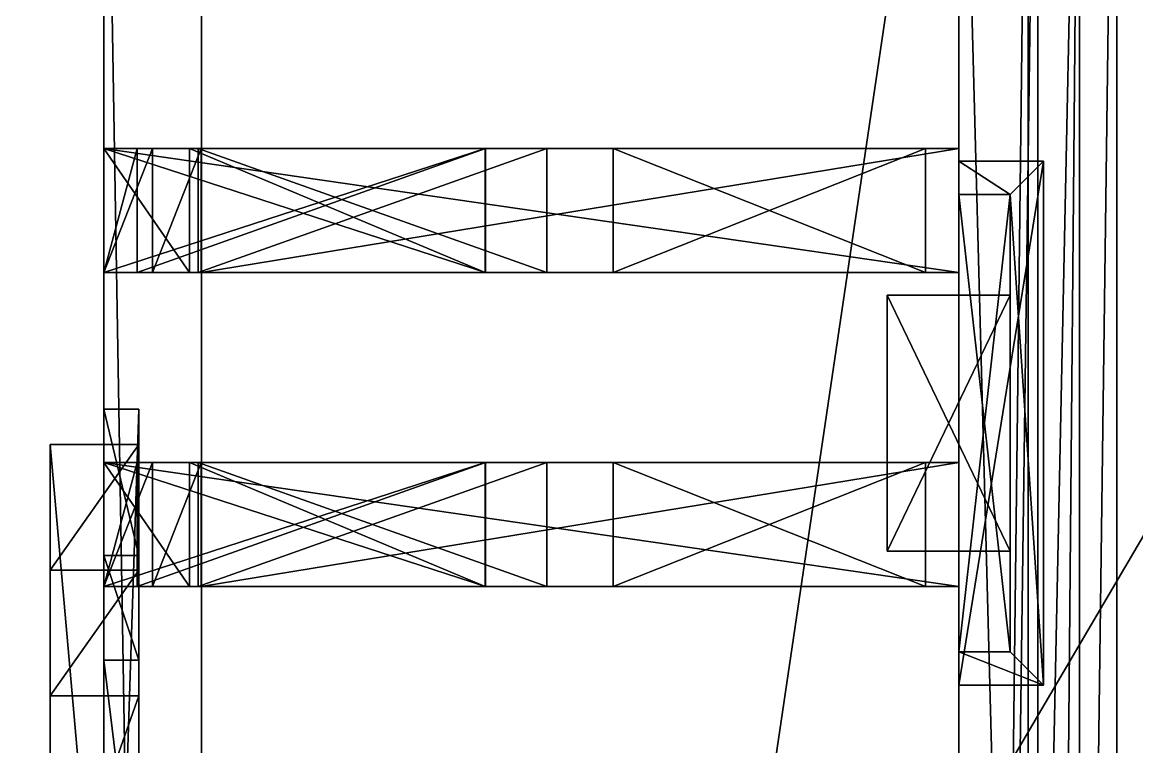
# Model space of a CAD drawing. Header units: metres. Extents: x -124 to 108, y 0 to 201.
# Drawn here: x 68.006 to 68.695, y 26.547 to 26.995 of the extents above; entities that cross this region are included whole.
import ezdxf

# ---------------------------------------------------------------- set-up
doc = ezdxf.new("R2010")
doc.units = ezdxf.units.M
doc.layers.get('0').update_dxf_attribs({"true_color": 0xff5454})

# ---------------------------------------------------------------- blocks, each defined once
blk = doc.blocks.new('support_i')
for p, q in [((0.07779, 0.82391), (0, 0.82391)), ((0, 0.82391), (0, 0.82391, 0.78422)), ((0.07779, 0.82391, 0.78422), (0, 0.82391, 0.78422)), ((0, 0.82391, 0.78422), (0, 0.75038, 0.78422)), ((0, 0.82391), (0, 0.76008)), ((0.07779, 0.76008), (0.07779, 0.82391)), ((0.07779, 0.82391), (0.07779, 0.82391, 0.78422)), ((0.07779, 0.75038, 0.78422), (0.07779, 0.82391, 0.78422)), ((0, 0.79337, 0.40616), (0.07779, 0.79337, 0.40616)), ((0, 0.79337, 0.08658), (0.07779, 0.79337, 0.08658)), ((0, 0.79337, 0.46724), (0, 0.53562, 0.46724)), ((0, 0.79337, 0.46724), (0.07779, 0.79337, 0.46724)), ((0, 0.76505, 0.75368), (0, 0.79337, 0.75368)), ((0, 0.79337, 0.75368), (0.07779, 0.79337, 0.75368)), ((0, 0.53586, 0.40616), (0, 0.79337, 0.40616)), ((0, 0.79337, 0.40616), (0, 0.79337, 0.08658)), ((0, 0.79337, 0.08658), (0, 0.53586, 0.40616)), ((0.07779, 0.53586, 0.40616), (0.07779, 0.79337, 0.40616)), ((0.07779, 0.79337, 0.40616), (0.07779, 0.79337, 0.08658)), ((0.07779, 0.79337, 0.08658), (0.07779, 0.53586, 0.40616)), ((0.07779, 0.79337, 0.46724), (0.07779, 0.53562, 0.46724)), ((0.07779, 0.76505, 0.75368), (0.07779, 0.79337, 0.75368)), ((0.07779, 0.79337, 0.75368), (0.07779, 0.79337, 0.46724)), ((0, 0.76505, 0.75368), (0.07779, 0.76505, 0.75368)), ((0, 0.53562, 0.46724), (0, 0.76505, 0.75368)), ((0.07779, 0.53562, 0.46724), (0.07779, 0.76505, 0.75368)), ((0, 0.76008, 0.03054), (0, 0.76008)), ((0, 0.76008, 0.03054), (0.07779, 0.76008, 0.03054)), ((0, 0.76008), (0.07779, 0.76008)), ((0, 0.50257, 0.35012), (0, 0.76008, 0.03054)), ((0.07779, 0.76008, 0.03054), (0.07779, 0.76008)), ((0.07779, 0.50257, 0.35012), (0.07779, 0.76008, 0.03054)), ((0, 0.75038, 0.78422), (0.07779, 0.75038, 0.78422)), ((0, 0.75038, 0.78422), (0, 0.19368, 0.08917)), ((0.07779, 0.75038, 0.78422), (0.07779, 0.19368, 0.08917)), ((0, 0.53586, 0.40616), (0.07779, 0.53586, 0.40616)), ((0, 0.53562, 0.46724), (0.07779, 0.53562, 0.46724)), ((0, 0.50257), (0.07779, 0.50257)), ((0, 0.50257), (0, 0.44148)), ((0, 0.50257, 0.35012), (0.07779, 0.50257, 0.35012)), ((0, 0.50257), (0, 0.50257, 0.35012)), ((0.07779, 0.50257), (0.07779, 0.50257, 0.35012)), ((0.07779, 0.44148), (0.07779, 0.50257)), ((0, 0.44148, 0.34971), (0, 0.44148)), ((0, 0.44148), (0.07779, 0.44148)), ((0, 0.44148, 0.34971), (0.07779, 0.44148, 0.34971)), ((0, 0.22422, 0.07845), (0, 0.44148, 0.34971)), ((0.07779, 0.22422, 0.07845), (0.07779, 0.44148, 0.34971)), ((0.07779, 0.44148, 0.34971), (0.07779, 0.44148)), ((0, 0.22422), (0, 0)), ((0, 0.22422, 0.07845), (0.07779, 0.22422, 0.07845)), ((0, 0.22422), (0, 0.22422, 0.07845)), ((0, 0.22422), (0.07779, 0.22422)), ((0.07779, 0), (0.07779, 0.22422)), ((0.07779, 0.22422), (0.07779, 0.22422, 0.07845)), ((0, 0.19368, 0.04459), (0, 0, 0.04459)), ((0.07779, 0.19368, 0.04459), (0, 0.19368, 0.04459)), ((0, 0.19368, 0.04459), (0, 0.19368, 0.08917)), ((0, 0.19368, 0.08917), (0.07779, 0.19368, 0.08917)), ((0.07779, 0.19368, 0.04459), (0.07779, 0.19368, 0.08917)), ((0.07779, 0.19368, 0.04459), (0.07779, 0, 0.04459)), ((0, 0), (0.07779, 0)), ((0.07779, 0, 0.04459), (0, 0, 0.04459)), ((0, 0), (0, 0, 0.04459)), ((0.07779, 0), (0.07779, 0, 0.04459))]:
    blk.add_line(p, q)
at = {"color": 29, "true_color": 0x423123}
blk.add_line((0, 0.79337, 0.75368), (0, 0.79337, 0.46724), dxfattribs=at)
mesh = blk.add_polyface(dxfattribs=at)
corners = [(0, 0.82391, 0.78422), (0.07779, 0.82391), (0, 0.82391), (0.07779, 0.82391, 0.78422)]
mesh.append_faces([[corners[k] for k in face] for face in [(0, 1, 2), (1, 0, 3)]], dxfattribs={"vtx0": -1, "color": 29})
mesh = blk.add_polyface(dxfattribs=at)
corners = [(0.07779, 0.75038, 0.78422), (0, 0.82391, 0.78422), (0, 0.75038, 0.78422), (0.07779, 0.82391, 0.78422)]
mesh.append_faces([[corners[k] for k in face] for face in [(0, 1, 2), (1, 0, 3)]], dxfattribs={"vtx0": -1, "color": 29})
mesh = blk.add_polyface(dxfattribs=at)
corners = [(0, 0.75038, 0.78422), (0, 0.19368, 0.04459), (0, 0.19368, 0.08917), (0, 0.22422, 0.07845), (0, 0.44148, 0.34971), (0, 0.53562, 0.46724), (0, 0.50257, 0.35012), (0, 0.44148), (0, 0.76505, 0.75368), (0, 0.82391, 0.78422), (0, 0.79337, 0.75368), (0, 0.79337, 0.46724), (0, 0.79337, 0.40616), (0, 0.79337, 0.08658), (0, 0.53586, 0.40616), (0, 0.76008, 0.03054), (0, 0.76008), (0, 0.82391), (0, 0.50257), (0, 0), (0, 0, 0.04459), (0, 0.22422)]
mesh.append_faces([[corners[k] for k in face] for face in [(0, 1, 2), (1, 19, 20)]], dxfattribs={"vtx0": -1, "color": 29})
mesh.append_faces([[corners[k] for k in face] for face in [(3, 0, 4), (4, 6, 7), (5, 0, 8), (8, 9, 10), (10, 9, 11), (12, 9, 13), (6, 14, 15), (15, 13, 16), (16, 13, 17), (17, 13, 9), (11, 14, 5), (14, 11, 12), (19, 1, 21), (21, 1, 3)]], dxfattribs={"vtx0": -1, "vtx1": -1, "color": 29})
mesh.append_faces([[corners[k] for k in face] for face in [(1, 0, 3), (4, 0, 5), (4, 5, 6), (11, 9, 12), (14, 6, 5)]], dxfattribs={"vtx0": -1, "vtx1": -1, "vtx2": -1, "color": 29})
mesh.append_faces([[corners[k] for k in face] for face in [(8, 0, 9), (15, 14, 13)]], dxfattribs={"vtx0": -1, "vtx2": -1, "color": 29})
mesh.append_faces([[corners[k] for k in face] for face in [(18, 7, 6)]], dxfattribs={"vtx1": -1, "color": 29})
mesh = blk.add_polyface(dxfattribs=at)
corners = [(0.07779, 0.82391), (0.07779, 0.76008, 0.03054), (0.07779, 0.76008), (0.07779, 0.79337, 0.08658), (0.07779, 0.79337, 0.40616), (0.07779, 0.79337, 0.46724), (0.07779, 0.79337, 0.75368), (0.07779, 0.22422), (0.07779, 0, 0.04459), (0.07779, 0), (0.07779, 0.19368, 0.04459), (0.07779, 0.19368, 0.08917), (0.07779, 0.22422, 0.07845), (0.07779, 0.75038, 0.78422), (0.07779, 0.44148, 0.34971), (0.07779, 0.53562, 0.46724), (0.07779, 0.50257, 0.35012), (0.07779, 0.50257), (0.07779, 0.76505, 0.75368), (0.07779, 0.82391, 0.78422), (0.07779, 0.53586, 0.40616), (0.07779, 0.44148)]
mesh.append_faces([[corners[k] for k in face] for face in [(0, 1, 2), (7, 8, 9), (17, 14, 21)]], dxfattribs={"vtx0": -1, "color": 29})
mesh.append_faces([[corners[k] for k in face] for face in [(3, 0, 4), (5, 0, 6), (8, 7, 10), (10, 7, 11), (11, 12, 13), (16, 14, 17), (13, 18, 19), (19, 6, 0), (20, 1, 3)]], dxfattribs={"vtx0": -1, "vtx1": -1, "color": 29})
mesh.append_faces([[corners[k] for k in face] for face in [(1, 0, 3), (4, 0, 5), (13, 14, 15), (15, 14, 16), (16, 20, 15)]], dxfattribs={"vtx0": -1, "vtx1": -1, "vtx2": -1, "color": 29})
mesh.append_faces([[corners[k] for k in face] for face in [(11, 7, 12), (13, 12, 14), (13, 15, 18), (19, 18, 6), (20, 5, 15), (5, 20, 4), (20, 16, 1)]], dxfattribs={"vtx0": -1, "vtx2": -1, "color": 29})
mesh = blk.add_polyface(dxfattribs=at)
corners = [(0.07779, 0.53562, 0.46724), (0, 0.79337, 0.46724), (0, 0.53562, 0.46724), (0.07779, 0.79337, 0.46724)]
mesh.append_faces([[corners[k] for k in face] for face in [(0, 1, 2), (1, 0, 3)]], dxfattribs={"vtx0": -1, "color": 29})
mesh = blk.add_polyface(dxfattribs=at)
corners = [(0.07779, 0.79337, 0.75368), (0, 0.76505, 0.75368), (0, 0.79337, 0.75368), (0.07779, 0.76505, 0.75368)]
mesh.append_faces([[corners[k] for k in face] for face in [(0, 1, 2), (1, 0, 3)]], dxfattribs={"vtx0": -1, "color": 29})
mesh = blk.add_polyface(dxfattribs=at)
corners = [(0.07779, 0.79337, 0.75368), (0, 0.79337, 0.46724), (0.07779, 0.79337, 0.46724), (0, 0.79337, 0.75368)]
mesh.append_faces([[corners[k] for k in face] for face in [(0, 1, 2), (1, 0, 3)]], dxfattribs={"vtx0": -1, "color": 29})
mesh = blk.add_polyface(dxfattribs=at)
corners = [(0.07779, 0.79337, 0.40616), (0, 0.53586, 0.40616), (0, 0.79337, 0.40616), (0.07779, 0.53586, 0.40616)]
mesh.append_faces([[corners[k] for k in face] for face in [(0, 1, 2), (1, 0, 3)]], dxfattribs={"vtx0": -1, "color": 29})
mesh = blk.add_polyface(dxfattribs=at)
corners = [(0.07779, 0.79337, 0.40616), (0, 0.79337, 0.08658), (0.07779, 0.79337, 0.08658), (0, 0.79337, 0.40616)]
mesh.append_faces([[corners[k] for k in face] for face in [(0, 1, 2), (1, 0, 3)]], dxfattribs={"vtx0": -1, "color": 29})
mesh = blk.add_polyface(dxfattribs=at)
corners = [(0, 0.53586, 0.40616), (0.07779, 0.79337, 0.08658), (0, 0.79337, 0.08658), (0.07779, 0.53586, 0.40616)]
mesh.append_faces([[corners[k] for k in face] for face in [(0, 1, 2), (1, 0, 3)]], dxfattribs={"vtx0": -1, "color": 29})
mesh = blk.add_polyface(dxfattribs=at)
corners = [(0, 0.76505, 0.75368), (0.07779, 0.53562, 0.46724), (0, 0.53562, 0.46724), (0.07779, 0.76505, 0.75368)]
mesh.append_faces([[corners[k] for k in face] for face in [(0, 1, 2), (1, 0, 3)]], dxfattribs={"vtx0": -1, "color": 29})
mesh = blk.add_polyface(dxfattribs=at)
corners = [(0.07779, 0.76008, 0.03054), (0, 0.76008), (0.07779, 0.76008), (0, 0.76008, 0.03054)]
mesh.append_faces([[corners[k] for k in face] for face in [(0, 1, 2), (1, 0, 3)]], dxfattribs={"vtx0": -1, "color": 29})
mesh = blk.add_polyface(dxfattribs=at)
corners = [(0.07779, 0.50257, 0.35012), (0, 0.76008, 0.03054), (0.07779, 0.76008, 0.03054), (0, 0.50257, 0.35012)]
mesh.append_faces([[corners[k] for k in face] for face in [(0, 1, 2), (1, 0, 3)]], dxfattribs={"vtx0": -1, "color": 29})
mesh = blk.add_polyface(dxfattribs=at)
corners = [(0.07779, 0.75038, 0.78422), (0, 0.19368, 0.08917), (0.07779, 0.19368, 0.08917), (0, 0.75038, 0.78422)]
mesh.append_faces([[corners[k] for k in face] for face in [(0, 1, 2), (1, 0, 3)]], dxfattribs={"vtx0": -1, "color": 29})
mesh = blk.add_polyface(dxfattribs=at)
corners = [(0, 0.50257, 0.35012), (0.07779, 0.50257), (0, 0.50257), (0.07779, 0.50257, 0.35012)]
mesh.append_faces([[corners[k] for k in face] for face in [(0, 1, 2), (1, 0, 3)]], dxfattribs={"vtx0": -1, "color": 29})
mesh = blk.add_polyface(dxfattribs=at)
corners = [(0.07779, 0.44148, 0.34971), (0, 0.44148), (0.07779, 0.44148), (0, 0.44148, 0.34971)]
mesh.append_faces([[corners[k] for k in face] for face in [(0, 1, 2), (1, 0, 3)]], dxfattribs={"vtx0": -1, "color": 29})
mesh = blk.add_polyface(dxfattribs=at)
corners = [(0, 0.44148, 0.34971), (0.07779, 0.22422, 0.07845), (0, 0.22422, 0.07845), (0.07779, 0.44148, 0.34971)]
mesh.append_faces([[corners[k] for k in face] for face in [(0, 1, 2), (1, 0, 3)]], dxfattribs={"vtx0": -1, "color": 29})
mesh = blk.add_polyface(dxfattribs=at)
corners = [(0, 0.22422, 0.07845), (0.07779, 0.22422), (0, 0.22422), (0.07779, 0.22422, 0.07845)]
mesh.append_faces([[corners[k] for k in face] for face in [(0, 1, 2), (1, 0, 3)]], dxfattribs={"vtx0": -1, "color": 29})
mesh = blk.add_polyface(dxfattribs=at)
corners = [(0.07779, 0.19368, 0.08917), (0, 0.19368, 0.04459), (0.07779, 0.19368, 0.04459), (0, 0.19368, 0.08917)]
mesh.append_faces([[corners[k] for k in face] for face in [(0, 1, 2), (1, 0, 3)]], dxfattribs={"vtx0": -1, "color": 29})
mesh = blk.add_polyface(dxfattribs=at)
corners = [(0.07779, 0, 0.04459), (0, 0.19368, 0.04459), (0, 0, 0.04459), (0.07779, 0.19368, 0.04459)]
mesh.append_faces([[corners[k] for k in face] for face in [(0, 1, 2), (1, 0, 3)]], dxfattribs={"vtx0": -1, "color": 29})
mesh = blk.add_polyface(dxfattribs=at)
corners = [(0.07779, 0, 0.04459), (0, 0), (0.07779, 0), (0, 0, 0.04459)]
mesh.append_faces([[corners[k] for k in face] for face in [(0, 1, 2), (1, 0, 3)]], dxfattribs={"vtx0": -1, "color": 29})
blk = doc.blocks.new('window_i')
for p, q in [((0.50992, 1.34781), (0.33261, 1.50046)), ((0.50992, 1.12425), (0.50992, 1.34781)), ((0.50992, 1.34781), (0.50992, 1.34781, 0.02167)), ((0.4879, 1.33771, 0.02167), (0.4879, 1.33771, -0.03323)), ((0.50992, 1.12425), (0.50992, 1.12425, 0.02167)), ((0.57467, 1.12425), (0.50992, 1.12425)), ((0.57467, 1.12425), (0.57467, 1.12425, 0.02167)), ((0.66521, 1.03371), (0.57467, 1.12425)), ((0.4879, 1.10224, 0.02167), (0.4879, 1.10224, -0.03323)), ((0.56555, 1.10224, 0.02167), (0.56555, 1.10224, -0.03323)), ((0.66521, 0), (0.66521, 1.03371)), ((0.66521, 1.03371), (0.66521, 1.03371, 0.02167)), ((0.6432, 1.02459, 0.02167), (0.6432, 1.02459, -0.03323)), ((0.6432, 0.09713, 0.02167), (0.6432, 0.09713, -0.03323)), ((0, 0), (0.66521, 0)), ((0.66521, 0), (0.66521, 0, 0.02167))]:
    blk.add_line(p, q)
at = {"color": 45, "true_color": 0xaa8f5f}
mesh = blk.add_polyface(dxfattribs=at)
corners = [(0.33261, 1.50046, 0.02167), (0.50992, 1.34781), (0.33261, 1.50046), (0.50992, 1.34781, 0.02167)]
mesh.append_faces([[corners[k] for k in face] for face in [(0, 1, 2), (1, 0, 3)]], dxfattribs={"vtx0": -1, "color": 45})
mesh = blk.add_polyface(dxfattribs=at)
corners = [(0.4879, 1.33771, 0.02167), (0.33261, 1.47141, -0.03323), (0.4879, 1.33771, -0.03323), (0.33261, 1.47141, 0.02167)]
mesh.append_faces([[corners[k] for k in face] for face in [(0, 1, 2), (1, 0, 3)]], dxfattribs={"vtx0": -1, "color": 45})
mesh = blk.add_polyface(dxfattribs=at)
corners = [(0.50992, 1.34781), (0.50992, 1.12425, 0.02167), (0.50992, 1.12425), (0.50992, 1.34781, 0.02167)]
mesh.append_faces([[corners[k] for k in face] for face in [(0, 1, 2), (1, 0, 3)]], dxfattribs={"vtx0": -1, "color": 45})
mesh = blk.add_polyface(dxfattribs=at)
corners = [(0.4879, 1.33771, 0.02167), (0.4879, 1.10224, -0.03323), (0.4879, 1.10224, 0.02167), (0.4879, 1.33771, -0.03323)]
mesh.append_faces([[corners[k] for k in face] for face in [(0, 1, 2), (1, 0, 3)]], dxfattribs={"vtx0": -1, "color": 45})
mesh = blk.add_polyface(dxfattribs=at)
corners = [(0.50992, 1.12425, 0.02167), (0.57467, 1.12425), (0.50992, 1.12425), (0.57467, 1.12425, 0.02167)]
mesh.append_faces([[corners[k] for k in face] for face in [(0, 1, 2), (1, 0, 3)]], dxfattribs={"vtx0": -1, "color": 45})
mesh = blk.add_polyface(dxfattribs=at)
corners = [(0.57467, 1.12425, 0.02167), (0.66521, 1.03371), (0.57467, 1.12425), (0.66521, 1.03371, 0.02167)]
mesh.append_faces([[corners[k] for k in face] for face in [(0, 1, 2), (1, 0, 3)]], dxfattribs={"vtx0": -1, "color": 45})
mesh = blk.add_polyface(dxfattribs=at)
corners = [(0.56555, 1.10224, 0.02167), (0.4879, 1.10224, -0.03323), (0.56555, 1.10224, -0.03323), (0.4879, 1.10224, 0.02167)]
mesh.append_faces([[corners[k] for k in face] for face in [(0, 1, 2), (1, 0, 3)]], dxfattribs={"vtx0": -1, "color": 45})
mesh = blk.add_polyface(dxfattribs=at)
corners = [(0.6432, 1.02459, 0.02167), (0.56555, 1.10224, -0.03323), (0.6432, 1.02459, -0.03323), (0.56555, 1.10224, 0.02167)]
mesh.append_faces([[corners[k] for k in face] for face in [(0, 1, 2), (1, 0, 3)]], dxfattribs={"vtx0": -1, "color": 45})
mesh = blk.add_polyface(dxfattribs=at)
corners = [(0.66521, 1.03371), (0.66521, 0, 0.02167), (0.66521, 0), (0.66521, 1.03371, 0.02167)]
mesh.append_faces([[corners[k] for k in face] for face in [(0, 1, 2), (1, 0, 3)]], dxfattribs={"vtx0": -1, "color": 45})
mesh = blk.add_polyface(dxfattribs=at)
corners = [(0.6432, 1.02459, 0.02167), (0.6432, 0.09713, -0.03323), (0.6432, 0.09713, 0.02167), (0.6432, 1.02459, -0.03323)]
mesh.append_faces([[corners[k] for k in face] for face in [(0, 1, 2), (1, 0, 3)]], dxfattribs={"vtx0": -1, "color": 45})
mesh = blk.add_polyface(dxfattribs=at)
corners = [(0.02201, 0.09713, 0.02167), (0.6432, 0.09713, -0.03323), (0.02201, 0.09713, -0.03323), (0.6432, 0.09713, 0.02167)]
mesh.append_faces([[corners[k] for k in face] for face in [(0, 1, 2), (1, 0, 3)]], dxfattribs={"vtx0": -1, "color": 45})
mesh = blk.add_polyface(dxfattribs=at)
corners = [(0.66521, 0, 0.02167), (0, 0), (0.66521, 0), (0, 0, 0.02167)]
mesh.append_faces([[corners[k] for k in face] for face in [(0, 1, 2), (1, 0, 3)]], dxfattribs={"vtx0": -1, "color": 45})
blk = doc.blocks.new('window_ii')
for p, q in [((0.02064, 0.52707), (0.02064, 0.06985)), ((0.02064, 0.52707, 0.03175), (0.02064, 0.06985, 0.03175)), ((0.02064, 0.52707), (0.02064, 0.52707, 0.03175)), ((0.30321, 0.52707), (0.02064, 0.52707)), ((0.30321, 0.52707, 0.03175), (0.02064, 0.52707, 0.03175)), ((0.30321, 0.06985), (0.30321, 0.52707)), ((0.30321, 0.52707), (0.30321, 0.52707, 0.03175)), ((0.30321, 0.06985, 0.03175), (0.30321, 0.52707, 0.03175)), ((0.24111, 0.46497, -0.04445), (0.08274, 0.46497, -0.04445)), ((0.24111, 0.46497, 0.03175), (0.08274, 0.46497, 0.03175)), ((0.08274, 0.46497, -0.04445), (0.08274, 0.46497, 0.03175)), ((0.08274, 0.46497, -0.04445), (0.08274, 0.13195, -0.04445)), ((0.08274, 0.46497, 0.03175), (0.08274, 0.13195, 0.03175)), ((0.24111, 0.46497, -0.04445), (0.24111, 0.46497, 0.03175)), ((0.24111, 0.13195, -0.04445), (0.24111, 0.46497, -0.04445)), ((0.24111, 0.13195, 0.03175), (0.24111, 0.46497, 0.03175)), ((0.08274, 0.13195, -0.04445), (0.24111, 0.13195, -0.04445)), ((0.08274, 0.13195, -0.04445), (0.08274, 0.13195, 0.03175)), ((0.08274, 0.13195, 0.03175), (0.24111, 0.13195, 0.03175)), ((0.24111, 0.13195, -0.04445), (0.24111, 0.13195, 0.03175)), ((0, 0.06985), (0, 0.06985, 0.05239)), ((0, 0.06985, 0.05239), (0.32385, 0.06985, 0.05239)), ((0.02064, 0.06985), (0, 0.06985)), ((0, 0.06985), (0, 0)), ((0, 0.06985, 0.05239), (0, 0, 0.05239)), ((0.02064, 0.06985), (0.30321, 0.06985)), ((0.02064, 0.06985, 0.03175), (0.30321, 0.06985, 0.03175)), ((0.02064, 0.06985), (0.02064, 0.06985, 0.03175)), ((0.30321, 0.06985), (0.30321, 0.06985, 0.03175)), ((0.30321, 0.06985), (0.32385, 0.06985)), ((0.32385, 0.06985), (0.32385, 0.06985, 0.05239)), ((0.32385, 0.06985, 0.05239), (0.32385, 0, 0.05239)), ((0.32385, 0.06985), (0.32385, 0)), ((0, 0), (0, 0, 0.05239)), ((0, 0, 0.05239), (0.32385, 0, 0.05239)), ((0, 0), (0.32385, 0)), ((0.32385, 0), (0.32385, 0, 0.05239))]:
    blk.add_line(p, q)
at = {"color": 45, "true_color": 0xaa8f5f}
mesh = blk.add_polyface(dxfattribs=at)
corners = [(0.02064, 0.52707, 0.03175), (0.02064, 0.06985), (0.02064, 0.06985, 0.03175), (0.02064, 0.52707)]
mesh.append_faces([[corners[k] for k in face] for face in [(0, 1, 2), (1, 0, 3)]], dxfattribs={"vtx0": -1, "color": 45})
mesh = blk.add_polyface(dxfattribs=at)
corners = [(0.02064, 0.52707, 0.03175), (0.30321, 0.52707), (0.02064, 0.52707), (0.30321, 0.52707, 0.03175)]
mesh.append_faces([[corners[k] for k in face] for face in [(0, 1, 2), (1, 0, 3)]], dxfattribs={"vtx0": -1, "color": 45})
mesh = blk.add_polyface(dxfattribs=at)
corners = [(0.02064, 0.06985, 0.03175), (0.08274, 0.13195, 0.03175), (0.02064, 0.52707, 0.03175), (0.30321, 0.06985, 0.03175), (0.24111, 0.13195, 0.03175), (0.24111, 0.46497, 0.03175), (0.08274, 0.46497, 0.03175), (0.30321, 0.52707, 0.03175)]
mesh.append_faces([[corners[k] for k in face] for face in [(0, 1, 2), (1, 3, 4), (4, 3, 5), (2, 6, 7), (6, 2, 1), (7, 5, 3)]], dxfattribs={"vtx0": -1, "vtx1": -1, "color": 45})
mesh.append_faces([[corners[k] for k in face] for face in [(1, 0, 3), (7, 6, 5)]], dxfattribs={"vtx0": -1, "vtx2": -1, "color": 45})
mesh = blk.add_polyface(dxfattribs=at)
corners = [(0.30321, 0.52707), (0.30321, 0.06985, 0.03175), (0.30321, 0.06985), (0.30321, 0.52707, 0.03175)]
mesh.append_faces([[corners[k] for k in face] for face in [(0, 1, 2), (1, 0, 3)]], dxfattribs={"vtx0": -1, "color": 45})
mesh = blk.add_polyface(dxfattribs=at)
corners = [(0.24111, 0.46497, 0.03175), (0.08274, 0.46497, -0.04445), (0.24111, 0.46497, -0.04445), (0.08274, 0.46497, 0.03175)]
mesh.append_faces([[corners[k] for k in face] for face in [(0, 1, 2), (1, 0, 3)]], dxfattribs={"vtx0": -1, "color": 45})
mesh = blk.add_polyface(dxfattribs=at)
corners = [(0.08274, 0.46497, -0.04445), (0.08274, 0.13195, 0.03175), (0.08274, 0.13195, -0.04445), (0.08274, 0.46497, 0.03175)]
mesh.append_faces([[corners[k] for k in face] for face in [(0, 1, 2), (1, 0, 3)]], dxfattribs={"vtx0": -1, "color": 45})
at = {"color": 28, "true_color": 0x130f0a}
mesh = blk.add_polyface(dxfattribs=at)
corners = [(0.24111, 0.13195, -0.04445), (0.08274, 0.46497, -0.04445), (0.08274, 0.13195, -0.04445), (0.24111, 0.46497, -0.04445)]
mesh.append_faces([[corners[k] for k in face] for face in [(0, 1, 2), (1, 0, 3)]], dxfattribs={"vtx0": -1, "color": 28})
at = {"color": 45, "true_color": 0xaa8f5f}
mesh = blk.add_polyface(dxfattribs=at)
corners = [(0.24111, 0.46497, 0.03175), (0.24111, 0.13195, -0.04445), (0.24111, 0.13195, 0.03175), (0.24111, 0.46497, -0.04445)]
mesh.append_faces([[corners[k] for k in face] for face in [(0, 1, 2), (1, 0, 3)]], dxfattribs={"vtx0": -1, "color": 45})
mesh = blk.add_polyface(dxfattribs=at)
corners = [(0.08274, 0.13195, 0.03175), (0.24111, 0.13195, -0.04445), (0.08274, 0.13195, -0.04445), (0.24111, 0.13195, 0.03175)]
mesh.append_faces([[corners[k] for k in face] for face in [(0, 1, 2), (1, 0, 3)]], dxfattribs={"vtx0": -1, "color": 45})
mesh = blk.add_polyface(dxfattribs=at)
corners = [(0, 0.06985, 0.05239), (0.02064, 0.06985), (0, 0.06985), (0.02064, 0.06985, 0.03175), (0.30321, 0.06985, 0.03175), (0.32385, 0.06985), (0.30321, 0.06985), (0.32385, 0.06985, 0.05239)]
mesh.append_faces([[corners[k] for k in face] for face in [(0, 1, 2), (4, 5, 6)]], dxfattribs={"vtx0": -1, "color": 45})
mesh.append_faces([[corners[k] for k in face] for face in [(1, 0, 3), (3, 0, 4), (5, 4, 7), (7, 4, 0)]], dxfattribs={"vtx0": -1, "vtx1": -1, "color": 45})
mesh = blk.add_polyface(dxfattribs=at)
corners = [(0, 0.06985, 0.05239), (0, 0), (0, 0, 0.05239), (0, 0.06985)]
mesh.append_faces([[corners[k] for k in face] for face in [(0, 1, 2), (1, 0, 3)]], dxfattribs={"vtx0": -1, "color": 45})
mesh = blk.add_polyface(dxfattribs=at)
corners = [(0.32385, 0, 0.05239), (0, 0.06985, 0.05239), (0, 0, 0.05239), (0.32385, 0.06985, 0.05239)]
mesh.append_faces([[corners[k] for k in face] for face in [(0, 1, 2), (1, 0, 3)]], dxfattribs={"vtx0": -1, "color": 45})
mesh = blk.add_polyface(dxfattribs=at)
corners = [(0.32385, 0), (0, 0.06985), (0, 0), (0.02064, 0.06985), (0.30321, 0.06985), (0.32385, 0.06985)]
mesh.append_faces([[corners[k] for k in face] for face in [(0, 1, 2), (4, 0, 5)]], dxfattribs={"vtx0": -1, "color": 45})
mesh.append_faces([[corners[k] for k in face] for face in [(1, 0, 3), (3, 0, 4)]], dxfattribs={"vtx0": -1, "vtx1": -1, "color": 45})
mesh = blk.add_polyface(dxfattribs=at)
corners = [(0.30321, 0.06985, 0.03175), (0.02064, 0.06985), (0.30321, 0.06985), (0.02064, 0.06985, 0.03175)]
mesh.append_faces([[corners[k] for k in face] for face in [(0, 1, 2), (1, 0, 3)]], dxfattribs={"vtx0": -1, "color": 45})
mesh = blk.add_polyface(dxfattribs=at)
corners = [(0.32385, 0.06985), (0.32385, 0, 0.05239), (0.32385, 0), (0.32385, 0.06985, 0.05239)]
mesh.append_faces([[corners[k] for k in face] for face in [(0, 1, 2), (1, 0, 3)]], dxfattribs={"vtx0": -1, "color": 45})
mesh = blk.add_polyface(dxfattribs=at)
corners = [(0.32385, 0, 0.05239), (0, 0), (0.32385, 0), (0, 0, 0.05239)]
mesh.append_faces([[corners[k] for k in face] for face in [(0, 1, 2), (1, 0, 3)]], dxfattribs={"vtx0": -1, "color": 45})
blk = doc.blocks.new('building_iii')
at = {"color": 35, "true_color": 0x927150}
for p, q in [((0.05943, 3.76709, 5.9182), (0.05943, 0, 5.9182)), ((0.05943, 3.76709, 5.85787), (0.05943, 0, 5.85787)), ((0.10824, 3.71829, 5.80907), (0.10824, 0.0488, 5.80907)), ((0.10824, 3.71829, 5.85787), (0.10824, 0.0488, 5.85787)), ((0.08255, 3.66948, 4.88454), (0.08255, 0.09761, 4.88454)), ((0.08255, 3.66948, 4.93057), (0.08255, 0.09761, 4.93057)), ((0.11418, 3.66948, 4.81518), (0.11418, 0.09761, 4.81518)), ((0.11418, 3.66948, 4.88454), (0.11418, 0.09761, 4.88454)), ((0.15704, 3.66948, 4.93057), (0.15704, 0.09761, 4.93057)), ((0.15704, 3.66948, 5.80907), (0.15704, 0.09761, 5.80907)), ((0.15704, 3.66948, 5.9182), (0.15704, 0.09761, 5.9182)), ((0.15704, 3.66948, 4.81518), (0.15704, 0.09761, 4.81518)), ((0.15704, 3.66948, 5.87216), (0.15704, 0.09761, 5.87216)), ((0.62535, 3.66948, 3.17849), (0.62535, 0.09761, 3.17849)), ((0.62535, 3.66948, 3.08088), (0.62535, 0.09761, 3.08088)), ((0.68568, 3.66948, 4.81518), (0.68568, 0.09761, 4.81518)), ((0.68568, 3.66948, 3.17849), (0.68568, 0.09761, 3.17849)), ((0.68568, 3.66948, 3.08088), (0.68568, 0.09761, 3.08088))]:
    blk.add_line(p, q, dxfattribs=at)
blk.add_line((0.68568, 0.09761), (0.68568, 1.93339))
at = {"extrusion": (-1, 1.29323e-48, -2.64765e-17)}
blk.add_blockref('window_i', (-1.31233, 1.22415, -0.68568), dxfattribs=at)
at = {"extrusion": (-1, -2.52637e-17, 9.13695e-17)}
blk.add_blockref('window_ii', (-0.81775, 5.17409, -0.15704), dxfattribs=at)
at = {"extrusion": (-1, -3.45293e-17, 0), "xscale": 0.9864094695309104, "zscale": 0.6740890688259108}
for p in [(-0.75686, 3.99127, -0.68568), (-0.56269, 3.99127, -0.68568)]:
    blk.add_blockref('support_i', p, dxfattribs=at)
at = {"color": 35, "true_color": 0x927150}
mesh = blk.add_polyface(dxfattribs=at)
corners = [(0.05943, 0, 5.9182), (0.15704, 0.09761, 5.9182), (0.05943, 3.76709, 5.9182), (1.60335, 0, 5.9182), (1.50574, 0.09761, 5.9182), (1.50574, 3.66948, 5.9182), (0.15704, 3.66948, 5.9182), (1.60335, 3.76709, 5.9182)]
mesh.append_faces([[corners[k] for k in face] for face in [(0, 1, 2), (1, 3, 4), (4, 3, 5), (2, 6, 7), (6, 2, 1), (7, 5, 3)]], dxfattribs={"vtx0": -1, "vtx1": -1, "color": 35})
mesh.append_faces([[corners[k] for k in face] for face in [(1, 0, 3), (7, 6, 5)]], dxfattribs={"vtx0": -1, "vtx2": -1, "color": 35})
mesh = blk.add_polyface(dxfattribs=at)
corners = [(0.05943, 3.76709, 5.85787), (0.10824, 3.71829, 5.85787), (0.05943, 0, 5.85787), (1.60335, 3.76709, 5.85787), (1.55455, 3.71829, 5.85787), (1.55455, 0.0488, 5.85787), (0.10824, 0.0488, 5.85787), (1.60335, 0, 5.85787)]
mesh.append_faces([[corners[k] for k in face] for face in [(0, 1, 2), (1, 3, 4), (4, 3, 5), (2, 6, 7), (6, 2, 1), (7, 5, 3)]], dxfattribs={"vtx0": -1, "vtx1": -1, "color": 35})
mesh.append_faces([[corners[k] for k in face] for face in [(1, 0, 3), (7, 6, 5)]], dxfattribs={"vtx0": -1, "vtx2": -1, "color": 35})
mesh = blk.add_polyface(dxfattribs=at)
corners = [(0.05943, 3.76709, 5.9182), (0.05943, 0, 5.85787), (0.05943, 0, 5.9182), (0.05943, 3.76709, 5.85787)]
mesh.append_faces([[corners[k] for k in face] for face in [(0, 1, 2), (1, 0, 3)]], dxfattribs={"vtx0": -1, "color": 35})
mesh = blk.add_polyface(dxfattribs=at)
corners = [(0.10824, 3.71829, 5.85787), (0.10824, 0.0488, 5.80907), (0.10824, 0.0488, 5.85787), (0.10824, 3.71829, 5.80907)]
mesh.append_faces([[corners[k] for k in face] for face in [(0, 1, 2), (1, 0, 3)]], dxfattribs={"vtx0": -1, "color": 35})
mesh = blk.add_polyface(dxfattribs=at)
corners = [(0.10824, 3.71829, 5.80907), (0.15704, 3.66948, 5.80907), (0.10824, 0.0488, 5.80907), (1.55455, 3.71829, 5.80907), (1.50574, 3.66948, 5.80907), (0.15704, 0.09761, 5.80907), (1.55455, 0.0488, 5.80907), (1.50574, 0.09761, 5.80907)]
mesh.append_faces([[corners[k] for k in face] for face in [(0, 1, 2), (1, 3, 4), (2, 5, 6), (5, 2, 1), (6, 4, 3)]], dxfattribs={"vtx0": -1, "vtx1": -1, "color": 35})
mesh.append_faces([[corners[k] for k in face] for face in [(1, 0, 3), (6, 5, 7), (6, 7, 4)]], dxfattribs={"vtx0": -1, "vtx2": -1, "color": 35})
mesh = blk.add_polyface(dxfattribs=at)
corners = [(0.08255, 3.66948, 4.93057), (0.08255, 0.09761, 4.88454), (0.08255, 0.09761, 4.93057), (0.08255, 3.66948, 4.88454)]
mesh.append_faces([[corners[k] for k in face] for face in [(0, 1, 2), (1, 0, 3)]], dxfattribs={"vtx0": -1, "color": 35})
mesh = blk.add_polyface(dxfattribs=at)
corners = [(0.11418, 3.66948, 4.88454), (0.08255, 0.09761, 4.88454), (0.08255, 3.66948, 4.88454), (0.11418, 0.09761, 4.88454)]
mesh.append_faces([[corners[k] for k in face] for face in [(0, 1, 2), (1, 0, 3)]], dxfattribs={"vtx0": -1, "color": 35})
mesh = blk.add_polyface(dxfattribs=at)
corners = [(0.08255, 0.09761, 4.93057), (0.15704, 3.66948, 4.93057), (0.08255, 3.66948, 4.93057), (0.15704, 0.09761, 4.93057)]
mesh.append_faces([[corners[k] for k in face] for face in [(0, 1, 2), (1, 0, 3)]], dxfattribs={"vtx0": -1, "color": 35})
at = {"color": 253, "true_color": 0xc0ab91}
mesh = blk.add_polyface(dxfattribs=at)
corners = [(0.68568, 3.08116), (0.08255, 1.93339), (0.08255, 3.08116), (0.68568, 1.93339), (0.68568, 3.66948), (5.07762, 3.66948), (5.07762, 0.09761), (0.68568, 0.09761)]
mesh.append_faces([[corners[k] for k in face] for face in [(0, 1, 2)]], dxfattribs={"vtx0": -1, "color": 253})
mesh.append_faces([[corners[k] for k in face] for face in [(1, 0, 3)]], dxfattribs={"vtx0": -1, "vtx1": -1, "color": 253})
mesh.append_faces([[corners[k] for k in face] for face in [(3, 0, 4), (3, 4, 5), (3, 5, 6)]], dxfattribs={"vtx0": -1, "vtx2": -1, "color": 253})
mesh.append_faces([[corners[k] for k in face] for face in [(6, 7, 3)]], dxfattribs={"vtx2": -1, "color": 253})
at = {"color": 35, "true_color": 0x927150}
mesh = blk.add_polyface(dxfattribs=at)
corners = [(0.11418, 3.66948, 4.88454), (0.11418, 0.09761, 4.81518), (0.11418, 0.09761, 4.88454), (0.11418, 3.66948, 4.81518)]
mesh.append_faces([[corners[k] for k in face] for face in [(0, 1, 2), (1, 0, 3)]], dxfattribs={"vtx0": -1, "color": 35})
mesh = blk.add_polyface(dxfattribs=at)
corners = [(0.15704, 3.66948, 4.81518), (0.11418, 0.09761, 4.81518), (0.11418, 3.66948, 4.81518), (0.15704, 0.09761, 4.81518)]
mesh.append_faces([[corners[k] for k in face] for face in [(0, 1, 2), (1, 0, 3)]], dxfattribs={"vtx0": -1, "color": 35})
at = {"color": 253, "true_color": 0xc0ab91}
mesh = blk.add_polyface(dxfattribs=at)
corners = [(0.15704, 1.05739, 5.24394), (0.15704, 1.03676, 5.24394), (0.15704, 1.05739, 5.70116), (0.15704, 0.51454, 5.24394), (0.15704, 0.4939, 5.24394), (0.15704, 0.51454, 5.70116), (0.15704, 2.02093, 5.24394), (0.15704, 2.00029, 5.24394), (0.15704, 2.02093, 5.70116), (0.15704, 0.09761, 5.80907), (0.15704, 0.09761, 4.93057), (0.15704, 3.66948, 5.80907), (0.15704, 0.79712, 5.70116), (0.15704, 0.79712, 5.24394), (0.15704, 0.81775, 5.24394), (0.15704, 0.81775, 5.17409), (0.15704, 1.33997, 5.70116), (0.15704, 1.33997, 5.24394), (0.15704, 1.36061, 5.24394), (0.15704, 1.36061, 5.17409), (0.15704, 2.30351, 5.70116), (0.15704, 2.98447, 5.70116), (0.15704, 2.30351, 5.24394), (0.15704, 2.32414, 5.24394), (0.15704, 2.32414, 5.17409), (0.15704, 2.96383, 5.24394), (0.15704, 3.26705, 5.70116), (0.15704, 3.26705, 5.24394), (0.15704, 3.28768, 5.24394), (0.15704, 3.28768, 5.17409), (0.15704, 0.4939, 5.17409), (0.15704, 3.66948, 4.93057), (0.15704, 1.03676, 5.17409), (0.15704, 2.00029, 5.17409), (0.15704, 2.96383, 5.17409), (0.15704, 2.98447, 5.24394)]
mesh.append_faces([[corners[k] for k in face] for face in [(9, 5, 10), (5, 11, 12), (12, 2, 13), (13, 2, 14), (14, 2, 15), (2, 11, 16), (16, 8, 17), (17, 8, 18), (18, 8, 19), (8, 11, 20), (20, 21, 22), (22, 21, 23), (23, 21, 24), (21, 11, 26), (26, 11, 27), (27, 11, 28), (28, 11, 29), (10, 30, 31), (30, 10, 4), (32, 15, 1), (33, 19, 7), (34, 24, 25), (31, 29, 11)]], dxfattribs={"vtx0": -1, "vtx1": -1, "color": 253})
mesh.append_faces([[corners[k] for k in face] for face in [(10, 5, 4), (12, 11, 2), (15, 2, 1), (16, 11, 8), (19, 8, 7), (20, 11, 21), (24, 21, 25), (31, 15, 32), (31, 19, 33), (31, 24, 34)]], dxfattribs={"vtx0": -1, "vtx1": -1, "vtx2": -1, "color": 253})
mesh.append_faces([[corners[k] for k in face] for face in [(5, 9, 11), (31, 30, 15), (31, 32, 19), (31, 33, 24), (31, 34, 29)]], dxfattribs={"vtx0": -1, "vtx2": -1, "color": 253})
mesh.append_faces([[corners[k] for k in face] for face in [(0, 1, 2), (3, 4, 5), (6, 7, 8), (35, 25, 21)]], dxfattribs={"vtx1": -1, "color": 253})
at = {"color": 35, "true_color": 0x927150}
mesh = blk.add_polyface(dxfattribs=at)
corners = [(0.15704, 3.66948, 5.87216), (0.15704, 0.09761, 5.9182), (0.15704, 0.09761, 5.87216), (0.15704, 3.66948, 5.9182)]
mesh.append_faces([[corners[k] for k in face] for face in [(0, 1, 2), (1, 0, 3)]], dxfattribs={"vtx0": -1, "color": 35})
at = {"color": 45, "true_color": 0xaa8f5f}
mesh = blk.add_polyface(dxfattribs=at)
corners = [(1.50574, 0.09761, 5.87216), (0.15704, 3.66948, 5.87216), (0.15704, 0.09761, 5.87216), (1.50574, 3.66948, 5.87216)]
mesh.append_faces([[corners[k] for k in face] for face in [(0, 1, 2), (1, 0, 3)]], dxfattribs={"vtx0": -1, "color": 45})
at = {"color": 35, "true_color": 0x927150}
mesh = blk.add_polyface(dxfattribs=at)
corners = [(0.68568, 3.66948, 4.81518), (0.15704, 0.09761, 4.81518), (0.15704, 3.66948, 4.81518), (0.68568, 0.09761, 4.81518)]
mesh.append_faces([[corners[k] for k in face] for face in [(0, 1, 2), (1, 0, 3)]], dxfattribs={"vtx0": -1, "color": 35})
mesh = blk.add_polyface(dxfattribs=at)
corners = [(0.68568, 0.09761, 3.17849), (0.62535, 3.66948, 3.17849), (0.62535, 0.09761, 3.17849), (0.68568, 3.66948, 3.17849)]
mesh.append_faces([[corners[k] for k in face] for face in [(0, 1, 2), (1, 0, 3)]], dxfattribs={"vtx0": -1, "color": 35})
mesh = blk.add_polyface(dxfattribs=at)
corners = [(0.62535, 3.66948, 3.17849), (0.62535, 0.09761, 3.08088), (0.62535, 0.09761, 3.17849), (0.62535, 3.66948, 3.08088)]
mesh.append_faces([[corners[k] for k in face] for face in [(0, 1, 2), (1, 0, 3)]], dxfattribs={"vtx0": -1, "color": 35})
mesh = blk.add_polyface(dxfattribs=at)
corners = [(0.62535, 3.66948, 3.08088), (0.68568, 0.09761, 3.08088), (0.62535, 0.09761, 3.08088), (0.68568, 3.66948, 3.08088)]
mesh.append_faces([[corners[k] for k in face] for face in [(0, 1, 2), (1, 0, 3)]], dxfattribs={"vtx0": -1, "color": 35})
at = {"color": 253, "true_color": 0xc0ab91}
mesh = blk.add_polyface(dxfattribs=at)
corners = [(0.68568, 3.66948, 4.81518), (0.68568, 0.09761, 3.17849), (0.68568, 0.09761, 4.81518), (0.68568, 2.82524, 3.8267), (0.68568, 2.8046, 3.36949), (0.68568, 3.10781, 3.8267), (0.68568, 3.10781, 3.36949), (0.68568, 3.12845, 3.36949), (0.68568, 3.12845, 3.29964), (0.68568, 2.8046, 3.29964), (0.68568, 3.66948, 3.17849), (0.68568, 2.82524, 3.36949)]
mesh.append_faces([[corners[k] for k in face] for face in [(0, 1, 2)]], dxfattribs={"vtx0": -1, "color": 253})
mesh.append_faces([[corners[k] for k in face] for face in [(3, 0, 5), (5, 0, 6), (6, 0, 7), (7, 0, 8), (1, 9, 10), (9, 1, 4), (10, 8, 0)]], dxfattribs={"vtx0": -1, "vtx1": -1, "color": 253})
mesh.append_faces([[corners[k] for k in face] for face in [(1, 0, 3), (1, 3, 4)]], dxfattribs={"vtx0": -1, "vtx1": -1, "vtx2": -1, "color": 253})
mesh.append_faces([[corners[k] for k in face] for face in [(10, 9, 8)]], dxfattribs={"vtx0": -1, "vtx2": -1, "color": 253})
mesh.append_faces([[corners[k] for k in face] for face in [(11, 4, 3)]], dxfattribs={"vtx1": -1, "color": 253})
mesh = blk.add_polyface(dxfattribs=at)
corners = [(0.68568, 2.48826, 2.86927), (0.68568, 2.5253, 2.62884), (0.68568, 2.47608, 2.57963), (0.68568, 2.53747, 2.82006), (0.68568, 2.57451, 2.57963), (0.68568, 2.58668, 2.86927), (0.68568, 0.09761, 3.08088), (0.68568, 0.64712, 2.25785), (0.68568, 0.09761), (0.68568, 0.80241, 2.57195), (0.68568, 0.97972, 2.72461), (0.68568, 3.66948, 3.08088), (0.68568, 0.73766, 2.3484), (0.68568, 2.53747, 2.91849), (0.68568, 1.15703, 2.57195), (0.68568, 1.15703, 2.3484), (0.68568, 1.22179, 2.3484), (0.68568, 1.31233, 2.25785), (0.68568, 2.35225, 2.77393), (0.68568, 1.85084, 2.37807), (0.68568, 1.31233, 1.22415), (0.68568, 2.14883, 2.60892), (0.68568, 2.09961, 2.5597), (0.68568, 1.93339, 2.37807), (0.68568, 1.93339, 2.34474), (0.68568, 2.30304, 2.72472), (0.68568, 2.19804, 2.5597), (0.68568, 2.40146, 2.72472), (0.68568, 2.74972, 2.75808), (0.68568, 2.7005, 2.70887), (0.68568, 2.79893, 2.70887), (0.68568, 2.91265, 2.62884), (0.68568, 2.86343, 2.57963), (0.68568, 2.96186, 2.57963), (0.68568, 3.08116, 2.37807), (0.68568, 3.16371, 2.37807), (0.68568, 3.16371, 2.29553), (0.68568, 3.08116), (0.68568, 3.08116, 2.29553), (0.68568, 3.66948), (0.68568, 2.14883, 2.51049), (0.68568, 3.08116, 2.34474), (0.68568, 2.5253, 2.53042), (0.68568, 2.35225, 2.67551), (0.68568, 2.74972, 2.65965), (0.68568, 2.91265, 2.53042), (0.68568, 0.64712, 1.22415), (0.68568, 1.00011, 1.05319), (0.68568, 0.95089, 1.00398), (0.68568, 1.04932, 1.00398), (0.68568, 1.04932, 0.61346), (0.68568, 1.00011, 0.56424), (0.68568, 1.93339), (0.68568, 0.95089, 0.61346), (0.68568, 1.85084, 2.29553), (0.68568, 1.93339, 2.29553), (0.68568, 1.00011, 0.95477), (0.68568, 1.00011, 0.66267), (0.68568, 0.80241, 2.3484)]
mesh.append_faces([[corners[k] for k in face] for face in [(36, 37, 38), (52, 54, 55)]], dxfattribs={"vtx0": -1, "color": 253})
mesh.append_faces([[corners[k] for k in face] for face in [(1, 3, 4), (6, 7, 8), (9, 6, 10), (7, 9, 12), (10, 13, 14), (14, 13, 15), (15, 13, 16), (16, 13, 17), (17, 19, 20), (19, 22, 23), (23, 22, 24), (21, 25, 26), (18, 0, 27), (13, 11, 5), (28, 11, 30), (31, 11, 33), (34, 11, 35), (35, 11, 36), (37, 36, 39), (39, 36, 11), (24, 40, 41), (40, 24, 22), (43, 26, 25), (42, 43, 2), (44, 4, 29), (41, 33, 34), (47, 20, 49), (8, 51, 52), (51, 8, 53), (46, 8, 7), (54, 20, 19), (56, 53, 48), (53, 56, 57), (57, 49, 50)]], dxfattribs={"vtx0": -1, "vtx1": -1, "color": 253})
mesh.append_faces([[corners[k] for k in face] for face in [(7, 6, 9), (10, 11, 13), (17, 13, 18), (17, 18, 19), (19, 18, 21), (27, 0, 2), (5, 11, 28), (30, 11, 31), (33, 11, 34), (41, 26, 42), (42, 26, 43), (41, 4, 44), (29, 4, 5), (41, 44, 32), (49, 20, 50), (53, 8, 46), (53, 46, 48), (52, 50, 20), (52, 20, 54)]], dxfattribs={"vtx0": -1, "vtx1": -1, "vtx2": -1, "color": 253})
mesh.append_faces([[corners[k] for k in face] for face in [(0, 1, 2), (1, 0, 3), (4, 3, 5), (10, 6, 11), (19, 21, 22), (21, 18, 25), (18, 13, 0), (5, 28, 29), (30, 31, 32), (41, 40, 26), (2, 43, 27), (41, 42, 4), (32, 44, 30), (41, 32, 45), (41, 45, 33), (46, 47, 48), (47, 46, 20), (52, 51, 50), (57, 56, 49)]], dxfattribs={"vtx0": -1, "vtx2": -1, "color": 253})
mesh.append_faces([[corners[k] for k in face] for face in [(58, 12, 9)]], dxfattribs={"vtx1": -1, "color": 253})
blk = doc.blocks.new('Component_1')
at = {"rotation": 180.0000000000028}
blk.add_blockref('building_iii', (68.7418, 27.40332, 7.91369), dxfattribs=at)
mesh = blk.add_polyface()
corners = [(98.86382, 30.90943), (89.72458, 8.97414), (87.54792, 30.90943), (96.81656, 14.09376), (98.49613, 14.09376), (98.49613, 12.41418), (96.81656, 12.41418), (101.26571, 8.97414), (98.86382, 23.10458), (101.26571, 23.10458), (-20.48834, 200.88404), (-36.24358, 166.55998), (-36.24358, 200.88404), (-62.79831, 120.04618), (-62.79831, 166.55998), (-62.79831, 96.83693), (-62.79831, 69.07212), (28.08288, 69.07212), (-20.48834, 166.55998), (4.43169, 132.29998), (4.43169, 166.55998), (28.08288, 132.29998), (28.08288, 88.43058), (52.93519, 88.43058), (28.08288, 66.46069), (35.93148, 66.46069), (35.93148, 59.92978), (58.51179, 70.26628), (71.21366, 59.92978), (58.51179, 82.925), (78.99404, 70.26628), (71.21366, 47.17263), (86.71084, 98.93586), (52.93519, 98.93586), (78.99404, 82.925), (35.93148, 45.54226), (35.93148, 47.17263), (35.93148, 32.38526), (35.93148, 12.89956), (56.22833, 30.6197), (71.01431, 30.6197), (71.01431, 7.874), (89.72458, 7.874), (86.71084, 60.80206), (87.54792, 60.80206), (29.12428, 8.34505), (29.12428, 12.89956), (56.22833, 8.34505), (30.86418, 32.38526), (30.86418, 45.54226), (-93.47567, 160.29618), (-109.82831, 96.83693), (-109.82831, 160.29618), (-93.47567, 120.04618)]
mesh.append_faces([[corners[k] for k in face] for face in [(7, 8, 9), (10, 11, 12), (11, 13, 14), (19, 18, 20), (32, 23, 33), (31, 35, 36), (2, 43, 44), (38, 45, 46), (35, 48, 49), (50, 51, 52)]], dxfattribs={"vtx0": -1})
mesh.append_faces([[corners[k] for k in face] for face in [(0, 1, 2), (3, 0, 4), (4, 0, 5), (1, 6, 7), (6, 1, 3), (8, 5, 0), (15, 11, 16), (16, 11, 17), (18, 11, 10), (17, 23, 24), (24, 23, 25), (25, 23, 26), (26, 27, 28), (27, 23, 29), (28, 30, 31), (29, 32, 34), (34, 32, 30), (37, 31, 38), (39, 31, 40), (40, 31, 41), (41, 31, 42), (43, 30, 32), (42, 2, 1), (45, 38, 47), (47, 38, 39), (48, 35, 37), (51, 53, 15)]], dxfattribs={"vtx0": -1, "vtx1": -1})
mesh.append_faces([[corners[k] for k in face] for face in [(1, 0, 3), (7, 5, 8), (13, 11, 15), (17, 11, 18), (17, 18, 19), (26, 23, 27), (23, 32, 29), (35, 31, 37), (38, 31, 39), (42, 31, 30), (42, 30, 2), (2, 30, 43)]], dxfattribs={"vtx0": -1, "vtx1": -1, "vtx2": -1})
mesh.append_faces([[corners[k] for k in face] for face in [(7, 6, 5), (17, 19, 21), (17, 21, 22), (17, 22, 23), (28, 27, 30), (51, 50, 53), (15, 53, 13)]], dxfattribs={"vtx0": -1, "vtx2": -1})
mesh = blk.add_polyface()
corners = [(63.66418, 30.6197, 17.97526), (56.22833, 6.18605, 17.97526), (56.22833, 30.6197, 17.97526), (71.01431, 18.10703, 17.97526), (65.50251, 7.874, 17.97526), (63.66418, 18.10703, 17.97526), (71.01431, 7.874, 17.97526), (45.66035, 0, 17.97526), (45.66035, 6.18605, 17.97526), (65.50251, 0, 17.97526)]
mesh.append_faces([[corners[k] for k in face] for face in [(0, 1, 2), (4, 3, 6), (1, 7, 8)]], dxfattribs={"vtx0": -1})
mesh.append_faces([[corners[k] for k in face] for face in [(3, 4, 5), (7, 1, 9), (5, 1, 0), (9, 5, 4)]], dxfattribs={"vtx0": -1, "vtx1": -1})
mesh.append_faces([[corners[k] for k in face] for face in [(9, 1, 5)]], dxfattribs={"vtx0": -1, "vtx1": -1, "vtx2": -1})
mesh = blk.add_polyface()
corners = [(71.01431, 30.6197, 7.91369), (63.66418, 18.10703, 7.91369), (63.66418, 30.6197, 7.91369), (71.01431, 18.10703, 7.91369)]
mesh.append_faces([[corners[k] for k in face] for face in [(0, 1, 2), (1, 0, 3)]], dxfattribs={"vtx0": -1})

msp = doc.modelspace()

# ---------------------------------------------------------------- block references
msp.add_blockref('Component_1', (0, 0))

doc.saveas('drawing.dxf')
